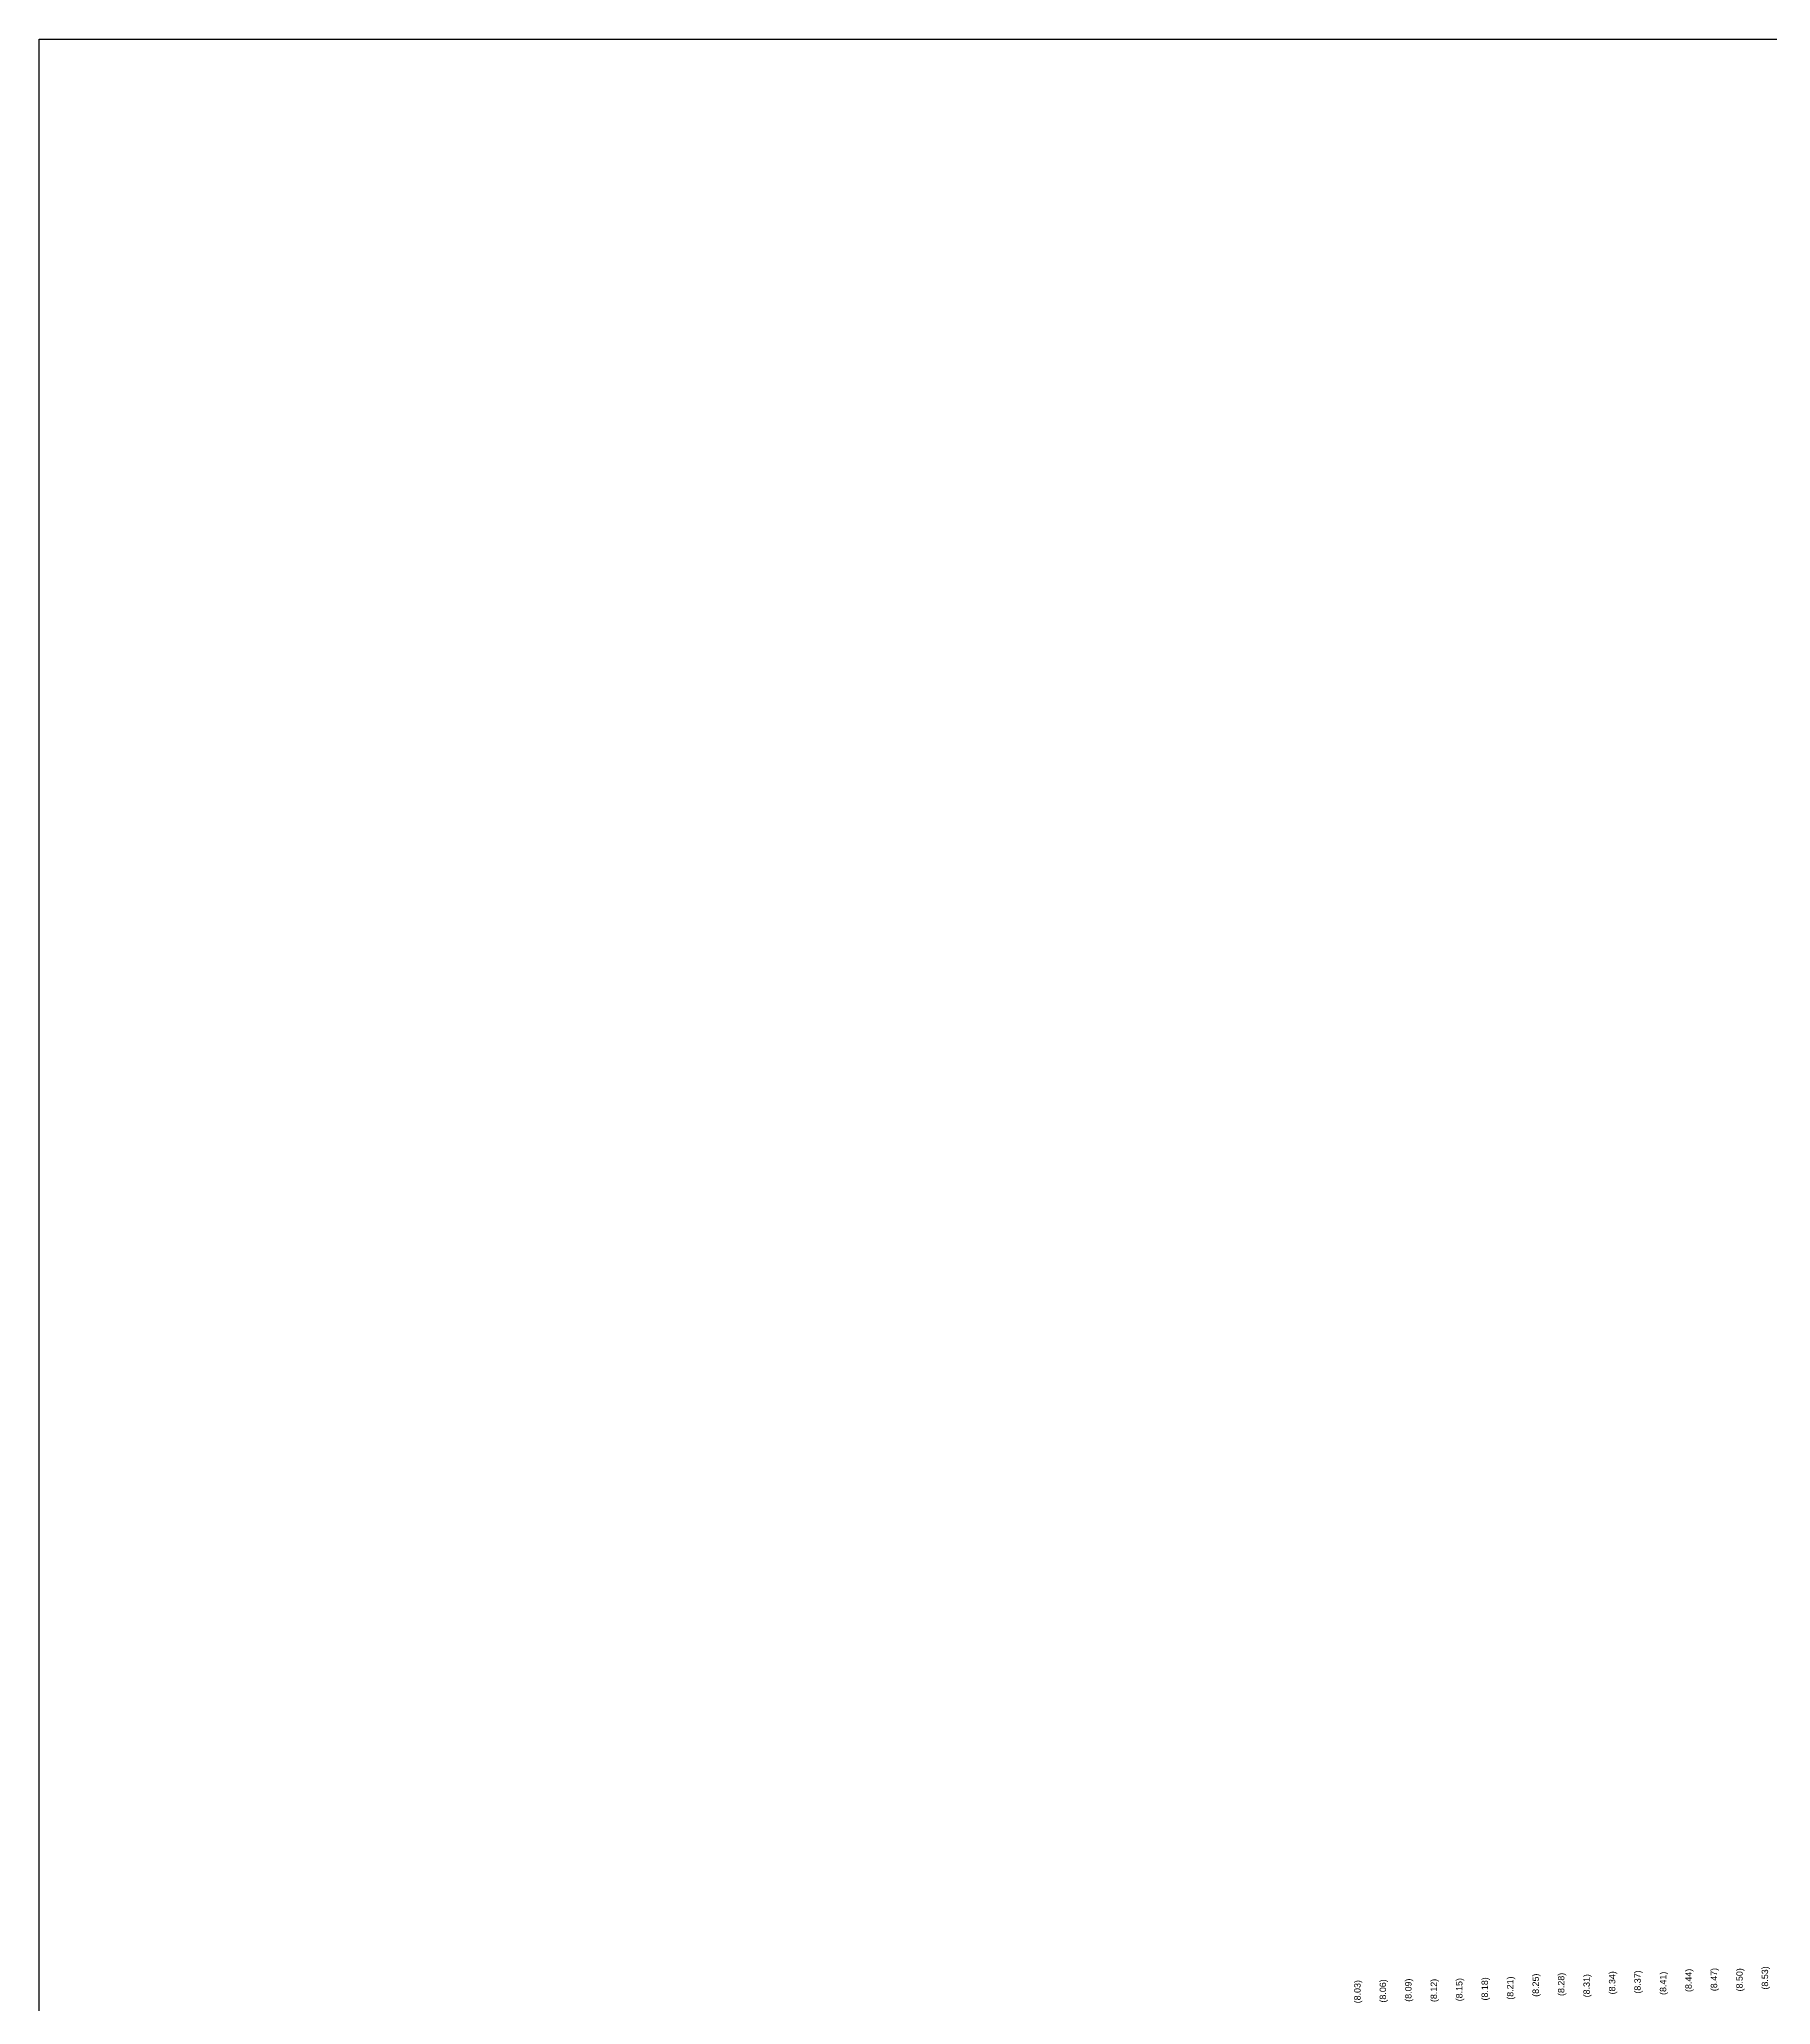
# Model space of a CAD drawing. Header units: millimetres. Extents: x 6546658 to 12951752, y -1354198 to 1102852.
# Drawn here: x 6546658 to 6614636, y 14007 to 91147 of the extents above; entities that cross this region are included whole.
import ezdxf
from ezdxf.enums import TextEntityAlignment as Align

# ---------------------------------------------------------------- set-up
doc = ezdxf.new("R2010")
doc.units = ezdxf.units.MM
doc.layers.add('Рабочие отметки доп.', color=7, linetype='Continuous')
doc.styles.get("Standard").update_dxf_attribs({"font": 'arial.ttf'})

msp = doc.modelspace()

# ---------------------------------------------------------------- linework, layer by layer
at = {"color": 1}
msp.add_lwpolyline([(6546658, 91146.6), (7115680.7, 91146.6), (7115680.7, -72566.7), (6546658, -72566.7)], close=True, dxfattribs=at)

# ---------------------------------------------------------------- texts
at = {"layer": 'Рабочие отметки доп.', "linetype": 'Continuous'}
for s, p in [('(8.53)', (6614408.6, 14601)), ('(8.03)', (6598408.6, 14060.4)), ('(8.06)', (6599408.6, 14090.7)), ('(8.09)', (6600408.6, 14121.1)), ('(8.12)', (6601408.6, 14110)), ('(8.15)', (6602408.6, 14140.7)), ('(8.18)', (6603408.6, 14171.5)), ('(8.21)', (6604408.6, 14202.4)), ('(8.25)', (6605408.6, 14316.7)), ('(8.28)', (6606408.6, 14347.8)), ('(8.31)', (6607408.6, 14295.7)), ('(8.34)', (6608408.6, 14410.4)), ('(8.37)', (6609408.6, 14441.9)), ('(8.41)', (6610408.6, 14390.2)), ('(8.44)', (6611408.6, 14505.2)), ('(8.47)', (6612408.6, 14537)), ('(8.50)', (6613408.6, 14527.3))]:
    msp.add_text(s, height=250, rotation=90.000002, dxfattribs=at).set_placement(p, align=Align.MIDDLE_LEFT)

doc.saveas('drawing.dxf')
